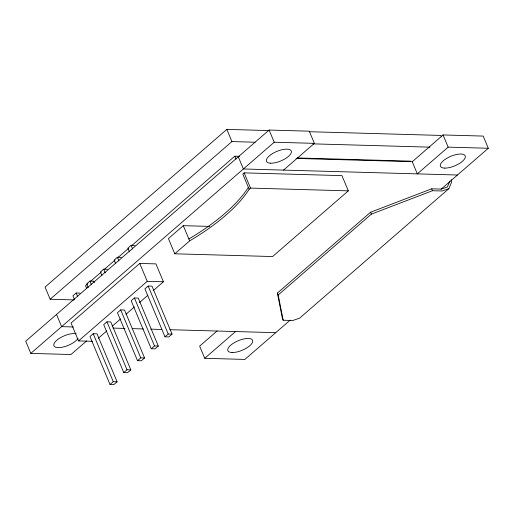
<?xml version="1.0" encoding="UTF-8"?>
<svg xmlns="http://www.w3.org/2000/svg" width="514" height="514" viewBox="0 0 514 514"><rect width="100%" height="100%" fill="white"/><g stroke="black" fill="none" stroke-linecap="round" stroke-linejoin="round"><path stroke-width="0.77" d="M449.923 181.012L447.347 187.032L441.237 189.088L431.683 188.818L370.6 212.218L277.393 293.07L282.385 318.333L283.182 320.235L292.736 320.505L299.533 318.217L448.831 188.702L451.703 182.001L451.247 179.675M269.317 130.588L226.822 129.393L45.071 287.063L50.166 299.238L74.222 299.919M50.166 299.238L231.917 141.568L255.169 142.224M79.998 293.115L76.175 293.006L72.93 295.82L74.466 299.501M94.351 282.668L93.734 281.197L89.911 281.087L86.667 283.901L88.209 287.583M107.477 269.272L103.655 269.169L100.403 271.983L101.945 275.665M121.214 257.353L117.391 257.244L114.147 260.065L115.689 263.746M134.957 245.435L131.134 245.326L127.883 248.146L129.425 251.828M87.926 283.606L85.51 285.7L86.718 288.605M90.342 281.505L101.219 272.067M104.246 269.445L115.123 260.007M117.545 257.912L128.423 248.474M132.047 245.326L234.802 156.185L239.601 156.32M283.522 170.108L314.356 143.355L309.261 131.179L269.118 130.048L25.7 341.212L30.795 353.394L70.938 354.525L86.654 340.891M30.795 353.394L274.213 142.224L314.356 143.355M153.172 290.673L163.42 281.781L155.935 263.894L139.75 263.438L71.054 323.036L78.533 340.923L92.404 341.315M209.757 226.411L183.292 225.665L168.419 238.567L174.786 253.794L272.593 256.55L348.325 190.855L341.951 175.627L244.15 172.871L242.794 174.047L249.168 189.268A139.75 53.931 -22.7 0 1 189.666 240.886L174.786 253.794M249.168 189.268L250.517 188.098L348.325 190.855M78.533 340.923L147.235 281.325L163.42 281.781M93.207 333.727L89.963 336.548L110.022 384.504L113.845 384.607L117.089 381.793L97.03 333.837L93.207 333.727L113.266 381.684L117.089 381.793M106.951 321.809L103.7 324.623L123.765 372.586L127.588 372.689L130.832 369.874L110.773 321.918L106.951 321.809L127.009 369.765L130.832 369.874M120.687 309.891L117.443 312.705L137.501 360.661L141.324 360.77L144.569 357.956L124.51 310L120.687 309.891L140.746 357.847L144.569 357.956M134.43 297.972L131.179 300.786L151.244 348.743L155.067 348.852L158.312 346.038L138.253 298.081L134.43 297.972L154.489 345.928L158.312 346.038M148.167 286.054L144.922 288.868L164.981 336.824L168.804 336.933L172.049 334.119L151.99 286.163L148.167 286.054L168.226 334.01L172.049 334.119M98.335 338.244L106.771 330.926M112.193 326.217L120.629 318.898M126.052 314.195L134.495 306.877M139.313 302.695L147.749 295.377M110.022 384.504L113.266 381.684M123.765 372.586L127.009 369.765M137.501 360.661L140.746 357.847M151.244 348.743L154.489 345.928M164.981 336.824L168.226 334.01M217.178 330.907L199.644 346.121L204.739 358.297L244.882 359.427L290.256 320.068M296.019 158.421L412.279 161.698L443.062 134.951L483.205 136.082L488.3 148.263L441.108 189.203M204.739 358.297L235.573 331.549M488.3 148.263L448.157 147.132L417.323 173.88L412.228 161.698M283.182 320.235L278.19 294.978L371.397 214.12L432.48 190.72L442.034 190.99L448.831 188.702M309.409 131.719L440.909 135.426L441.507 136.859M312.904 143.856L429.967 147.152M297.15 157.946L410.66 161.145M457.466 175.011L243.379 168.971L238.284 156.796M73.431 326.975L61.629 326.647L56.534 314.465M112.945 328.093L124.973 328.433M132.188 328.632L143.412 328.954M150.628 329.153L161.859 329.474M169.877 329.699L275.716 332.68M443.062 134.951L448.157 147.132M431.683 188.818L432.48 190.72M370.6 212.218L371.397 214.12M269.118 130.048L274.213 142.224M226.822 129.393L231.917 141.568M244.15 172.871L250.517 188.098M234.802 156.185L236.016 159.089M277.393 293.07L278.19 294.978M183.292 225.665L189.666 240.886M139.75 263.438L147.235 281.325M131.134 245.326L132.67 249.014M117.391 257.244L118.933 260.932M103.655 269.169L105.19 272.85M89.911 281.087L91.453 284.769M76.175 293.006L77.71 296.687M78.044 338.418A13.415 5.179 -22.7 0 1 59.842 347.573A13.415 5.179 -22.7 0 1 56.906 340.159A13.415 5.179 -22.7 0 1 76.194 333.753M248.371 187.366A139.75 53.931 -22.7 0 1 188.869 238.984M232.116 352.527A13.415 5.179 -22.7 0 0 252.56 342.202A13.415 5.179 -22.7 0 0 236.01 341.739A13.415 5.179 -22.7 0 0 232.116 352.527M270.756 163.201A13.415 5.179 -22.7 0 0 291.2 152.876A13.415 5.179 -22.7 0 0 274.649 152.414A13.415 5.179 -22.7 0 0 270.756 163.201M444.7 168.11A13.415 5.179 -22.7 0 0 465.144 157.785A13.415 5.179 -22.7 0 0 448.594 157.316A13.415 5.179 -22.7 0 0 444.7 168.11"/></g></svg>
